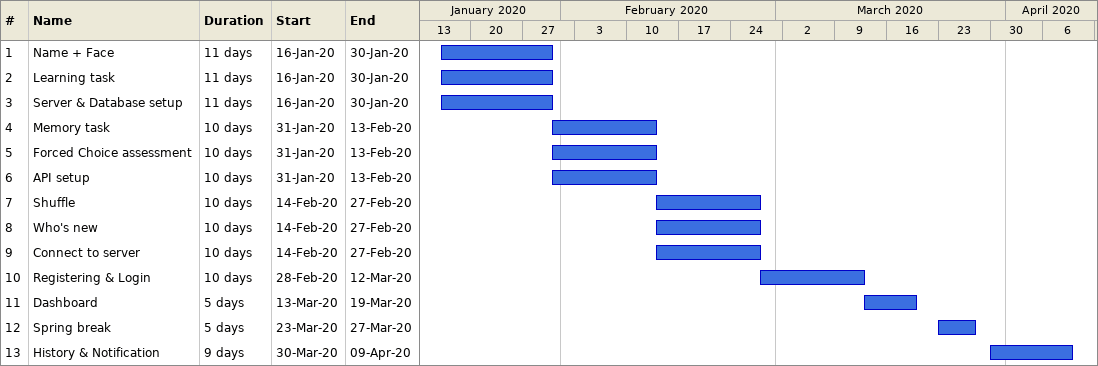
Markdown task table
| ID | Task | Duration | Start | Finish |
|---|---|---|---|---|
| 1 | Name + Face | 11d | 2020-01-16 | 2020-01-30 |
| 2 | Learning task | 11d | 2020-01-16 | 2020-01-30 |
| 3 | Server & Database setup | 11d | 2020-01-16 | 2020-01-30 |
| 4 | Memory task | 10d | 2020-01-31 | 2020-02-13 |
| 5 | Forced Choice assessment | 10d | 2020-01-31 | 2020-02-13 |
| 6 | API setup | 10d | 2020-01-31 | 2020-02-13 |
| 7 | Shuffle | 10d | 2020-02-14 | 2020-02-27 |
| 8 | Who's new | 10d | 2020-02-14 | 2020-02-27 |
| 9 | Connect to server | 10d | 2020-02-14 | 2020-02-27 |
| 10 | Registering & Login | 10d | 2020-02-28 | 2020-03-12 |
| 11 | Dashboard | 5d | 2020-03-13 | 2020-03-19 |
| 12 | Spring break | 5d | 2020-03-23 | 2020-03-27 |
| 13 | History & Notification | 9d | 2020-03-30 | 2020-04-09 |
